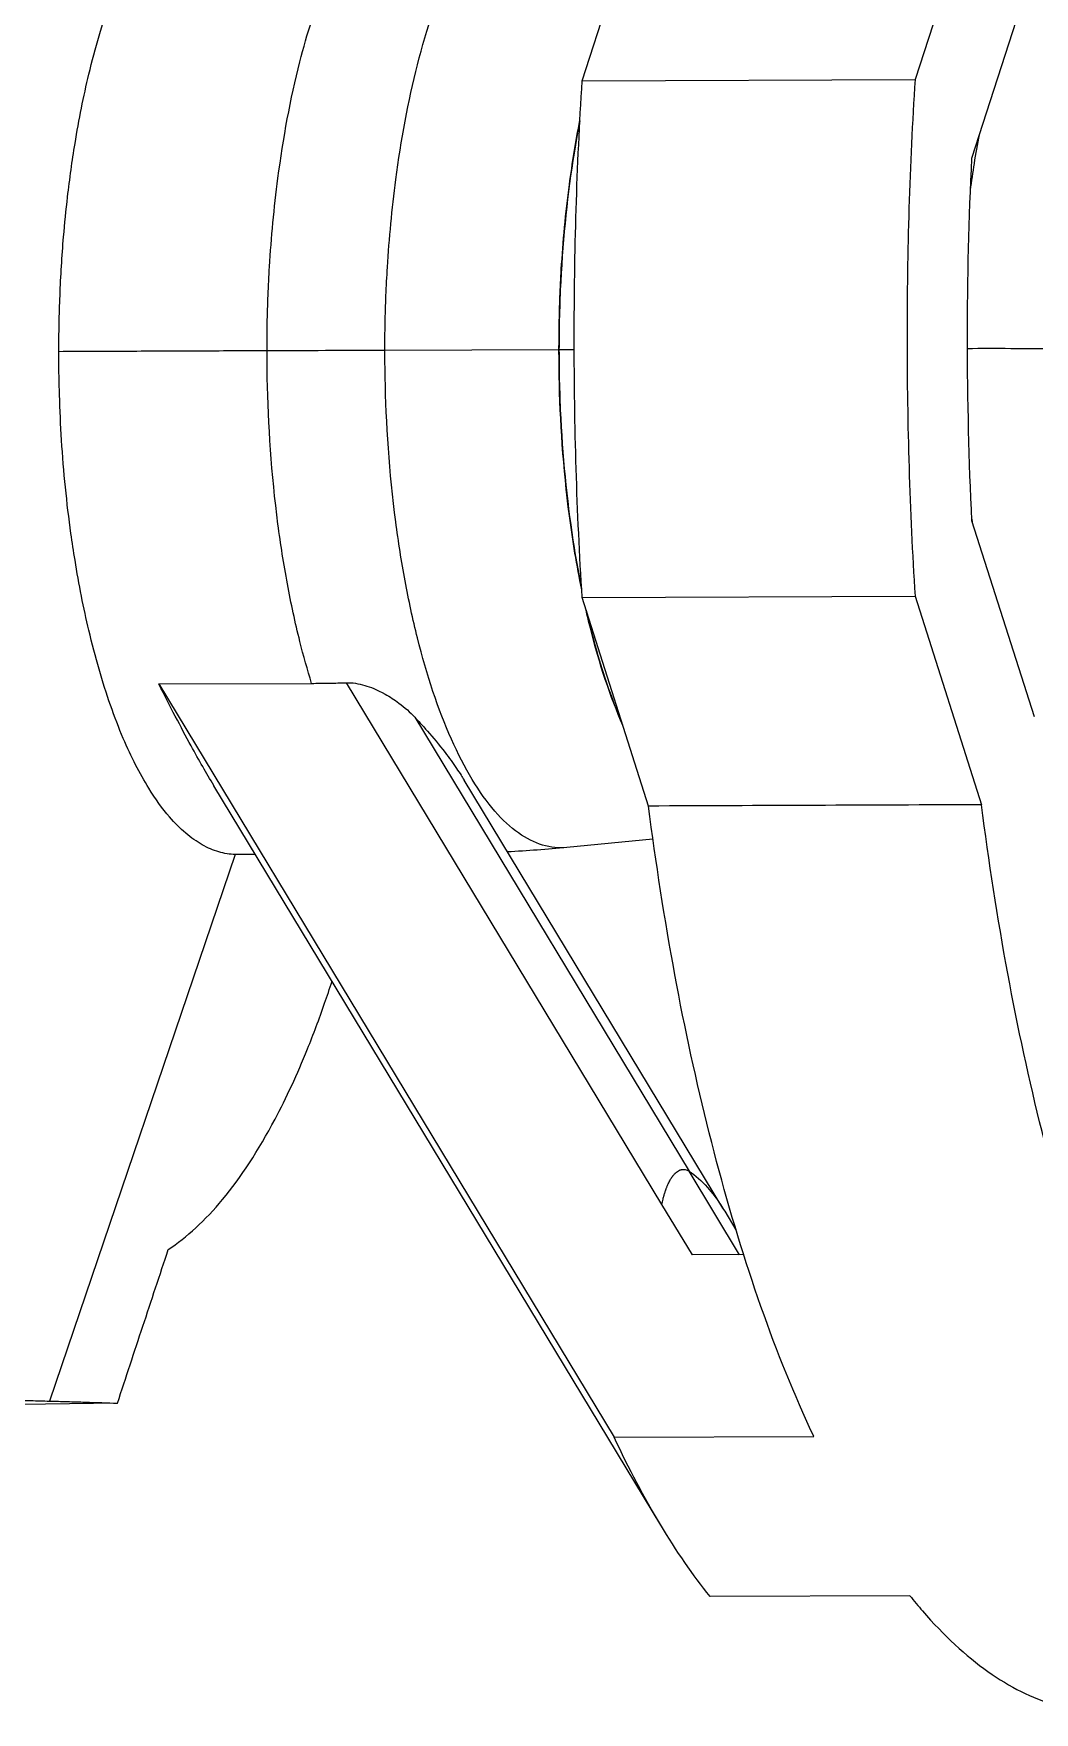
# Model space of a CAD drawing. Header units: millimetres. Extents: x 48717 to 75522, y 76128 to 88842.
# Drawn here: x 58589.2 to 58659.5, y 81036.2 to 81154.1 of the extents above; entities that cross this region are included whole.
import ezdxf

# ---------------------------------------------------------------- set-up
doc = ezdxf.new("R2010")
doc.units = ezdxf.units.MM
doc.layers.add('Top (Plan) View2-DV90-S1B-001a', color=140, linetype='Continuous')

# ---------------------------------------------------------------- blocks, each defined once
blk = doc.blocks.new('*U848')
at = {"layer": 'Top (Plan) View2-DV90-S1B-001a', "color": 0, "linetype": 'ByBlock', "lineweight": -2}
for p, q in [((58627.7, 81150.81), (58632.36, 81165.2)), ((58655.74, 81165.29), (58651.08, 81150.9)), ((58655.08, 81145.38), (58659.46, 81158.93)), ((58627.7, 81150.81), (58651.08, 81150.9)), ((58626.07, 81131.91), (58613.84, 81131.88)), ((58627.14, 81131.92), (58626.07, 81131.91)), ((58655.08, 81120.08), (58655.08, 81120.08)), ((58659.47, 81106.13), (58655.08, 81119.91)), ((58627.7, 81114.52), (58651.08, 81114.61)), ((58632.36, 81099.87), (58627.7, 81114.52)), ((58651.08, 81114.61), (58655.75, 81099.96)), ((58597.96, 81108.45), (58608.69, 81108.49)), ((58597.96, 81108.45), (58629.94, 81055.53)), ((58633.29, 81071.89), (58611.15, 81108.53)), ((58615.94, 81106.11), (58635.21, 81074.22)), ((58637.57, 81071.63), (58619.4, 81101.7)), ((58633.22, 81049.36), (58601.83, 81101.3)), ((58632.67, 81097.55), (58626.63, 81096.96)), ((58603.32, 81096.47), (58590.27, 81058.07)), ((58604.75, 81096.47), (58603.45, 81096.47)), ((58638.75, 81068.35), (58635.21, 81074.22)), ((58635.44, 81068.34), (58633.29, 81071.89)), ((58637.71, 81071.41), (58638.5, 81070.09)), ((58639.04, 81068.36), (58635.44, 81068.34)), ((58595.05, 81057.92), (58536.79, 81057.15)), ((58629.94, 81055.53), (58643.97, 81055.58)), ((58650.71, 81044.4), (58636.68, 81044.35))]:
    blk.add_line(p, q, dxfattribs=at)
at = {"layer": 'Top (Plan) View2-DV90-S1B-001a', "color": 0, "linetype": 'ByBlock', "lineweight": -2, "extrusion": (0, 0, -1)}
blk.add_ellipse((58671.19, 81132.22), major_axis=(0.12, -65.7), ratio=0.249974, start_param=1.38278, end_param=1.772909, dxfattribs=at)
at = {"layer": 'Top (Plan) View2-DV90-S1B-001a', "color": 0, "linetype": 'ByBlock', "lineweight": -2}
blk.add_ellipse((58626.35, 81131.39), major_axis=(69.31, 0.11), ratio=0.007394, start_param=1.752283, end_param=1.87554, dxfattribs=at)
for points, knots in [([(58590.93, 81131.79), (58590.93, 81132.12), (58590.94, 81132.44), (58590.94, 81133.09), (58590.95, 81133.41), (58590.97, 81134.4), (58590.99, 81135.07), (58591.07, 81137.12), (58591.15, 81138.5), (58591.35, 81140.8), (58591.44, 81141.73), (58591.7, 81143.94), (58591.87, 81145.19), (58592.35, 81148.1), (58592.67, 81149.73), (58593.49, 81153.14), (58594, 81154.88), (58594.85, 81157.26), (58595.15, 81158.02), (58596.03, 81160.02), (58596.63, 81161.16), (58597.72, 81162.87), (58598.21, 81163.52), (58599.45, 81164.9), (58600.22, 81165.51), (58601.39, 81166.11), (58601.78, 81166.25), (58602.5, 81166.42), (58602.84, 81166.47), (58603.18, 81166.47)], [0.000001, 0.000001, 0.000001, 0.000001, 0.096876, 0.096876, 0.19472, 0.19472, 0.395194, 0.395194, 0.814098, 0.814098, 1.106215, 1.106215, 1.511602, 1.511602, 2.075831, 2.075831, 2.757015, 2.757015, 3.106808, 3.106808, 3.726689, 3.726689, 4.19374, 4.19374, 4.885125, 4.885125, 5.223605, 5.223605, 5.516085, 5.516085, 5.516085, 5.516085]), ([(58613.84, 81131.88), (58613.84, 81132.51), (58613.85, 81133.77), (58613.91, 81135.72), (58614.08, 81139.05), (58614.59, 81144.57), (58615.98, 81152.13), (58618.39, 81159.3), (58621.5, 81164.3), (58624.28, 81166.08), (58625.88, 81166.2), (58626.36, 81166.16)], [0, 0, 0, 0, 0.0104167, 0.0208333, 0.03125, 0.0625, 0.1041667, 0.1458333, 0.1875, 0.2291667, 0.2474897, 0.2474897, 0.2474897, 0.2474897]), ([(58605.56, 81131.85), (58605.56, 81132.49), (58605.56, 81133.12), (58605.57, 81133.77), (58605.59, 81134.42), (58605.61, 81135.08), (58605.63, 81135.75), (58605.66, 81136.41), (58605.69, 81137.09), (58605.73, 81137.76), (58605.86, 81139.8), (58606.05, 81141.89), (58606.33, 81143.98), (58606.69, 81146.77), (58607.2, 81149.55), (58607.87, 81152.15), (58608.12, 81153.14), (58608.39, 81154.11), (58608.69, 81155.04)], [0, 0, 0, 0, 0.0867165, 0.0867165, 0.0867165, 0.173433, 0.173433, 0.173433, 0.2601495, 0.2601495, 0.2601495, 0.520299, 0.520299, 0.520299, 0.8671651, 0.8671651, 0.8671651, 0.9999766, 0.9999766, 0.9999766, 0.9999766]), ([(58627.7, 81114.52), (58627.32, 81120.5), (58627.14, 81126.6), (58627.14, 81138.75), (58627.32, 81144.84), (58627.7, 81150.81)], [-3.64303, -3.64303, -3.64303, -3.64303, -1.821515, -1.821515, 0, 0, 0, 0]), ([(58651.08, 81150.9), (58650.7, 81144.93), (58650.52, 81138.84), (58650.52, 81126.69), (58650.71, 81120.59), (58651.08, 81114.61)], [-3.64303, -3.64303, -3.64303, -3.64303, -1.821515, -1.821515, 0, 0, 0, 0]), ([(58626.07, 81131.91), (58626.07, 81132.52), (58626.08, 81133.74), (58626.13, 81135.64), (58626.29, 81138.86), (58626.68, 81143.05), (58627.25, 81146.56), (58627.54, 81148.04)], [0, 0, 0, 0, 0.01041667, 0.02083333, 0.03125, 0.0625, 0.08618615, 0.08618615, 0.08618615, 0.08618615]), ([(58627.54, 81148.01), (58627.39, 81147.27), (58626.77, 81143.8), (58626.19, 81138.36), (58626.07, 81133.52), (58626.07, 81131.91)], [0.42589768, 0.42589768, 0.42589768, 0.42589768, 0.4375, 0.47916667, 0.5, 0.5, 0.5, 0.5]), ([(58654.97, 81143.13), (58655.06, 81143.77), (58655.26, 81145.1), (58655.48, 81146.37), (58655.61, 81147.03)], [0.55282666, 0.55282666, 0.55282666, 0.55282666, 0.5625, 0.57355158, 0.57355158, 0.57355158, 0.57355158]), ([(58605.56, 81131.85), (58603.93, 81131.84), (58602.31, 81131.84), (58600.68, 81131.83), (58599.06, 81131.82), (58597.43, 81131.82), (58595.81, 81131.81), (58594.18, 81131.81), (58592.56, 81131.8), (58590.93, 81131.79)], [0, 0, 0, 0, 0.521132, 0.521132, 0.521132, 1.042263, 1.042263, 1.042263, 1.563393, 1.563393, 1.563393, 1.563393]), ([(58603.32, 81096.47), (58603.13, 81096.47), (58602.94, 81096.49), (58602.56, 81096.55), (58602.36, 81096.59), (58601.78, 81096.76), (58601.39, 81096.93), (58600.23, 81097.59), (58599.45, 81098.25), (58598.21, 81099.69), (58597.72, 81100.37), (58596.62, 81102.14), (58596.02, 81103.31), (58595.15, 81105.36), (58594.85, 81106.14), (58594, 81108.56), (58593.49, 81110.33), (58592.67, 81113.78), (58592.35, 81115.43), (58591.97, 81117.76), (58591.87, 81118.38), (58591.49, 81121.15), (58591.27, 81123.35), (58591.06, 81126.63), (58591.01, 81127.69), (58590.97, 81129.26), (58590.95, 81129.77), (58590.94, 81130.79), (58590.93, 81131.29), (58590.93, 81131.79)], [0, 0, 0, 0, 0.161646, 0.161646, 0.325127, 0.325127, 0.65732, 0.65732, 1.335785, 1.335785, 1.794082, 1.794082, 2.40227, 2.40227, 2.744376, 2.744376, 3.410327, 3.410327, 3.961223, 3.961223, 4.161848, 4.161848, 4.834596, 4.834596, 5.151538, 5.151538, 5.304132, 5.304132, 5.453931, 5.453931, 5.453931, 5.453931]), ([(58608.69, 81108.49), (58608.4, 81109.44), (58608.12, 81110.42), (58607.87, 81111.43), (58607.54, 81112.75), (58607.24, 81114.11), (58606.99, 81115.49), (58606.73, 81116.87), (58606.51, 81118.27), (58606.33, 81119.68), (58605.87, 81123.18), (58605.64, 81126.69), (58605.58, 81129.93), (58605.56, 81130.58), (58605.56, 81131.21), (58605.56, 81131.85)], [0.0000039, 0.0000039, 0.0000039, 0.0000039, 0.1328238, 0.1328238, 0.1328238, 0.3062591, 0.3062591, 0.3062591, 0.4796943, 0.4796943, 0.4796943, 0.9132824, 0.9132824, 0.9132824, 1, 1, 1, 1]), ([(58626.63, 81096.96), (58626.07, 81096.9), (58624.38, 81097.06), (58621.51, 81099.05), (58618.39, 81104.22), (58616.38, 81110.29), (58615.22, 81115.68), (58614.24, 81121.91), (58613.88, 81127.47), (58613.84, 81131.25), (58613.84, 81131.88)], [0.7491849, 0.7491849, 0.7491849, 0.7491849, 0.7708333, 0.8125, 0.8541667, 0.8958333, 0.9166667, 0.9375, 0.9895833, 1, 1, 1, 1]), ([(58627.67, 81115.07), (58627.32, 81116.77), (58626.48, 81121.87), (58626.1, 81127.64), (58626.07, 81131.3), (58626.07, 81131.91)], [0.91045801, 0.91045801, 0.91045801, 0.91045801, 0.9375, 0.98958333, 1, 1, 1, 1]), ([(58626.07, 81131.91), (58626.07, 81130.3), (58626.19, 81125.46), (58626.8, 81119.74), (58627.47, 81116.05), (58627.66, 81115.11)], [0.5, 0.5, 0.5, 0.5, 0.52083333, 0.5625, 0.57741913, 0.57741913, 0.57741913, 0.57741913]), ([(58666.32, 81131.94), (58665.92, 81131.95), (58665.31, 81131.96), (58664.49, 81131.97), (58664.08, 81131.98), (58663.61, 81131.98), (58663.1, 81131.98), (58662.34, 81131.99), (58661.48, 81131.99), (58660.58, 81132), (58659.68, 81132), (58658.73, 81132), (58657.8, 81132), (58656.74, 81132.01), (58655.71, 81132), (58654.77, 81132)], [0.0001055, 0.0001055, 0.0001055, 0.0001055, 0.25, 0.25, 0.25, 0.375, 0.375, 0.375, 0.5625, 0.5625, 0.5625, 0.75, 0.75, 0.75, 0.9612419, 0.9612419, 0.9612419, 0.9612419]), ([(58630.56, 81105.53), (58629.68, 81107.53), (58628.77, 81110.27), (58628.06, 81113.24), (58627.96, 81113.69)], [0.85452046, 0.85452046, 0.85452046, 0.85452046, 0.89583333, 0.90304302, 0.90304302, 0.90304302, 0.90304302]), ([(58627.98, 81113.62), (58628.24, 81112.5), (58628.98, 81109.67), (58629.87, 81107.15), (58630.48, 81105.74), (58630.54, 81105.59)], [0.58549214, 0.58549214, 0.58549214, 0.58549214, 0.60416667, 0.63541667, 0.63912117, 0.63912117, 0.63912117, 0.63912117]), ([(58601.83, 81101.3), (58601.82, 81101.31), (58601.82, 81101.32), (58601.31, 81102.15), (58600.78, 81103.08), (58599.51, 81105.41), (58598.74, 81106.88), (58597.96, 81108.45)], [-1.126743, -1.126743, -1.126743, -1.126743, -1.123367, -1.123367, -0.633894, -0.633894, 0, 0, 0, 0]), ([(58608.69, 81108.49), (58609.1, 81108.49), (58609.51, 81108.5), (58610.33, 81108.51), (58610.74, 81108.52), (58611.15, 81108.53)], [-0.2620559, -0.2620559, -0.2620559, -0.2620559, -0.1310389, -0.1310389, -0.0000423, -0.0000423, -0.0000423, -0.0000423]), ([(58611.15, 81108.53), (58611.35, 81108.54), (58611.56, 81108.53), (58611.99, 81108.46), (58612.21, 81108.41), (58612.81, 81108.24), (58613.29, 81108.05), (58614.2, 81107.55), (58614.52, 81107.33), (58615.24, 81106.8), (58615.62, 81106.46), (58615.94, 81106.11)], [-0.7034882, -0.7034882, -0.7034882, -0.7034882, -0.5959104, -0.5959104, -0.4830517, -0.4830517, -0.2860268, -0.2860268, -0.1663621, -0.1663621, 0, 0, 0, 0]), ([(58615.94, 81106.11), (58616.35, 81105.68), (58617.21, 81104.74), (58618.36, 81103.25), (58618.63, 81102.88), (58618.98, 81102.35), (58619.09, 81102.19), (58619.27, 81101.92), (58619.33, 81101.81), (58619.4, 81101.7)], [-0.6804043, -0.6804043, -0.6804043, -0.6804043, -0.4693804, -0.4693804, -0.3978419, -0.3978419, -0.3641252, -0.3641252, -0.3411986, -0.3411986, -0.3411986, -0.3411986]), ([(58655.75, 81099.96), (58651.85, 81099.95), (58647.95, 81099.93), (58640.16, 81099.9), (58636.26, 81099.89), (58632.36, 81099.87)], [-2.500148, -2.500148, -2.500148, -2.500148, -1.250148, -1.250148, -0.000148, -0.000148, -0.000148, -0.000148]), ([(58643.97, 81055.58), (58643.7, 81056.14), (58643.45, 81056.7), (58641.92, 81060.14), (58640.73, 81063.25), (58638.53, 81069.84), (58637.53, 81073.32), (58635.72, 81080.51), (58634.91, 81084.23), (58633.49, 81091.92), (58632.87, 81095.9), (58632.36, 81099.87)], [-2.122565, -2.122565, -2.122565, -2.122565, -2.063554, -2.063554, -1.768761, -1.768761, -1.473967, -1.473967, -1.179174, -1.179174, -0.873245, -0.873245, -0.873245, -0.873245]), ([(58693.37, 81037.59), (58693.32, 81037.57), (58693.26, 81037.54), (58691.79, 81036.87), (58690.32, 81036.46), (58687.32, 81036.21), (58685.79, 81036.36), (58682.69, 81037.29), (58681.13, 81038.07), (58678.03, 81040.26), (58676.49, 81041.68), (58673.48, 81045.15), (58672.02, 81047.2), (58669.2, 81051.87), (58667.85, 81054.5), (58665.3, 81060.23), (58664.11, 81063.34), (58661.91, 81069.93), (58660.91, 81073.41), (58659.1, 81080.6), (58658.3, 81084.32), (58656.87, 81092.02), (58656.26, 81095.99), (58655.75, 81099.96)], [-3.843407, -3.843407, -3.843407, -3.843407, -3.832315, -3.832315, -3.537522, -3.537522, -3.242728, -3.242728, -2.947935, -2.947935, -2.653141, -2.653141, -2.358348, -2.358348, -2.063554, -2.063554, -1.768761, -1.768761, -1.473967, -1.473967, -1.179174, -1.179174, -0.873245, -0.873245, -0.873245, -0.873245]), ([(58598.62, 81068.72), (58599.92, 81069.57), (58601.21, 81070.75), (58603.72, 81073.78), (58604.96, 81075.67), (58606.92, 81079.38), (58607.68, 81081.03), (58608.82, 81083.83), (58609.22, 81084.91), (58609.78, 81086.52), (58609.96, 81087.04), (58610.13, 81087.56)], [0.000043, 0.000043, 0.000043, 0.000043, 1.137078, 1.137078, 2.322821, 2.322821, 3.131403, 3.131403, 3.599129, 3.599129, 3.81299, 3.81299, 3.81299, 3.81299]), ([(58633.29, 81071.89), (58633.32, 81072.02), (58633.35, 81072.14), (58633.38, 81072.25), (58633.39, 81072.3), (58633.4, 81072.35), (58633.42, 81072.4), (58633.42, 81072.43), (58633.43, 81072.45), (58633.44, 81072.47), (58633.44, 81072.48), (58633.44, 81072.5), (58633.45, 81072.51), (58633.45, 81072.51), (58633.45, 81072.52), (58633.45, 81072.52), (58633.45, 81072.53), (58633.45, 81072.53), (58633.45, 81072.54), (58633.47, 81072.61), (58633.49, 81072.67), (58633.52, 81072.74), (58633.53, 81072.77), (58633.54, 81072.8), (58633.55, 81072.83), (58633.56, 81072.88), (58633.58, 81072.93), (58633.6, 81072.97), (58633.61, 81073), (58633.61, 81073.02), (58633.62, 81073.04), (58633.63, 81073.07), (58633.64, 81073.09), (58633.65, 81073.11), (58633.68, 81073.19), (58633.71, 81073.26), (58633.75, 81073.34), (58633.79, 81073.43), (58633.84, 81073.52), (58633.88, 81073.6), (58633.92, 81073.67), (58633.96, 81073.73), (58634, 81073.79), (58634.01, 81073.8), (58634.01, 81073.81), (58634.02, 81073.82), (58634.03, 81073.84), (58634.05, 81073.86), (58634.06, 81073.87), (58634.07, 81073.89), (58634.08, 81073.9), (58634.09, 81073.91), (58634.1, 81073.92), (58634.1, 81073.92), (58634.11, 81073.93), (58634.11, 81073.93), (58634.11, 81073.94), (58634.11, 81073.94), (58634.11, 81073.94), (58634.12, 81073.95), (58634.12, 81073.95), (58634.17, 81074.01), (58634.21, 81074.06), (58634.26, 81074.1), (58634.31, 81074.14), (58634.35, 81074.17), (58634.39, 81074.2), (58634.44, 81074.24), (58634.48, 81074.26), (58634.53, 81074.28), (58634.55, 81074.29), (58634.57, 81074.3), (58634.59, 81074.31), (58634.6, 81074.31), (58634.62, 81074.32), (58634.63, 81074.32), (58634.63, 81074.32), (58634.64, 81074.32), (58634.64, 81074.32), (58634.65, 81074.32), (58634.65, 81074.33), (58634.66, 81074.33), (58634.85, 81074.37), (58635.04, 81074.33), (58635.21, 81074.22)], [0, 0, 0, 0, 0.0625, 0.0625, 0.0625, 0.09375, 0.09375, 0.09375, 0.109375, 0.109375, 0.109375, 0.117187, 0.117187, 0.117187, 0.121094, 0.121094, 0.121094, 0.125, 0.125, 0.125, 0.166886, 0.166886, 0.166886, 0.1875, 0.1875, 0.1875, 0.21875, 0.21875, 0.21875, 0.234375, 0.234375, 0.234375, 0.25, 0.25, 0.25, 0.302431, 0.302431, 0.302431, 0.375, 0.375, 0.375, 0.4375, 0.4375, 0.4375, 0.446357, 0.446357, 0.446357, 0.46875, 0.46875, 0.46875, 0.484375, 0.484375, 0.484375, 0.492187, 0.492187, 0.492187, 0.496094, 0.496094, 0.496094, 0.5, 0.5, 0.5, 0.565104, 0.565104, 0.565104, 0.625, 0.625, 0.625, 0.6875, 0.6875, 0.6875, 0.71875, 0.71875, 0.71875, 0.734375, 0.734375, 0.734375, 0.742187, 0.742187, 0.742187, 0.75, 0.75, 0.75, 1, 1, 1, 1]), ([(58635.21, 81074.22), (58635.65, 81073.93), (58636.08, 81073.55), (58636.5, 81073.08), (58636.81, 81072.72), (58637.12, 81072.32), (58637.42, 81071.87), (58637.51, 81071.72), (58637.61, 81071.57), (58637.71, 81071.41)], [0, 0, 0, 0, 0.25, 0.25, 0.25, 0.4375, 0.4375, 0.4375, 0.4993692, 0.4993692, 0.4993692, 0.4993692]), ([(58595.05, 81057.92), (58595.64, 81059.72), (58596.24, 81061.53), (58597.43, 81065.12), (58598.03, 81066.93), (58598.62, 81068.72)], [-1.143547, -1.143547, -1.143547, -1.143547, -0.571696, -0.571696, -0.000131, -0.000131, -0.000131, -0.000131]), ([(58584.46, 81058.2), (58585.52, 81058.18), (58586.52, 81058.16), (58587.99, 81058.13), (58588.49, 81058.12), (58589.41, 81058.09), (58589.84, 81058.08), (58590.27, 81058.07)], [-1.497987, -1.497987, -1.497987, -1.497987, -0.749152, -0.749152, -0.361374, -0.361374, 0, 0, 0, 0]), ([(58590.27, 81058.07), (58590.7, 81058.06), (58591.11, 81058.05), (58591.95, 81058.02), (58592.37, 81058.01), (58593.58, 81057.97), (58594.34, 81057.95), (58595.05, 81057.92)], [-1.496516, -1.496516, -1.496516, -1.496516, -1.134287, -1.134287, -0.747818, -0.747818, -0.000001, -0.000001, -0.000001, -0.000001]), ([(58636.68, 81044.35), (58635.48, 81045.84), (58634.32, 81047.53), (58632.07, 81051.26), (58630.98, 81053.31), (58629.94, 81055.53)], [-2.20364, -2.20364, -2.20364, -2.20364, -1.101395, -1.101395, 0, 0, 0, 0]), ([(58650.71, 81044.4), (58651.01, 81044.03), (58651.31, 81043.67), (58653.11, 81041.59), (58654.65, 81040.17), (58657.75, 81037.98), (58659.31, 81037.2), (58662.08, 81036.37), (58663.29, 81036.2), (58664.48, 81036.2)], [2.5941271, 2.5941271, 2.5941271, 2.5941271, 2.6531414, 2.6531414, 2.9479349, 2.9479349, 3.2427284, 3.2427284, 3.4752058, 3.4752058, 3.4752058, 3.4752058])]:
    blk.add_open_spline(points, degree=3, knots=knots, dxfattribs=at)
for points in [[(58655.13, 81119.76), (58655.11, 81119.9), (58655.08, 81120.05), (58655.06, 81120.2)], [(58626.63, 81096.96), (58625.24, 81096.82), (58623.85, 81096.72), (58622.45, 81096.65)], [(58603.45, 81096.47), (58603.41, 81096.47), (58603.36, 81096.47), (58603.32, 81096.47)]]:
    blk.add_open_spline(points, degree=3, dxfattribs=at)

msp = doc.modelspace()

# ---------------------------------------------------------------- block references
at = {"layer": 'Top (Plan) View2-DV90-S1B-001a'}
msp.add_blockref('*U848', (0, 0), dxfattribs=at)

doc.saveas('drawing.dxf')
